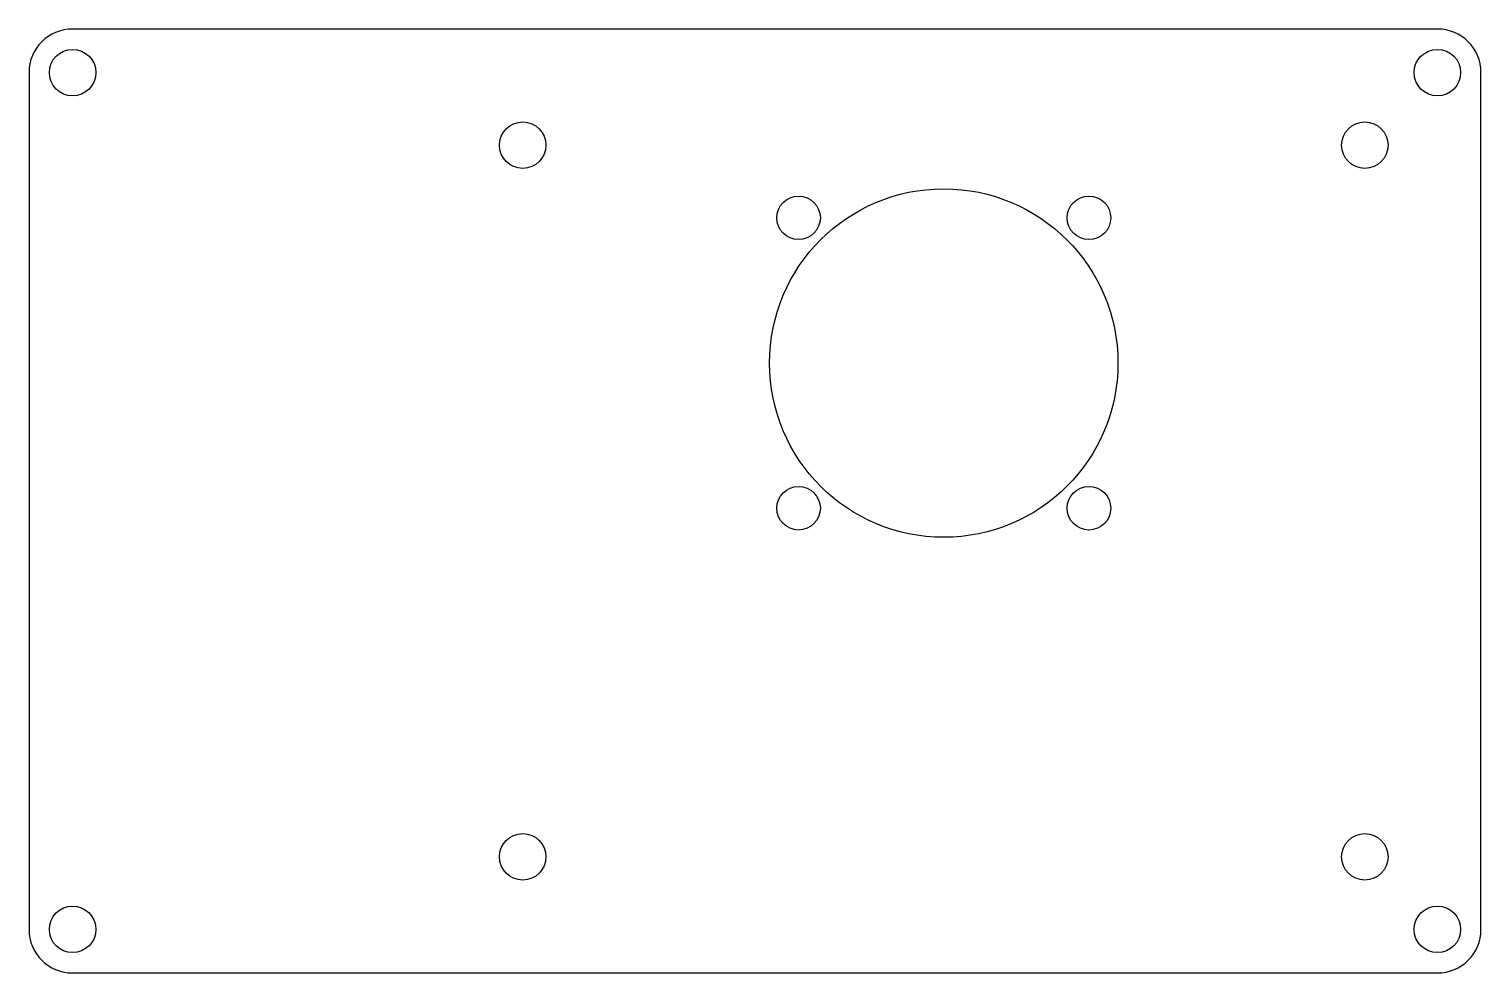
# Model space of a CAD drawing. Header units: millimetres. Extents: x -50 to 50, y -32.5 to 32.5.
import ezdxf

# ---------------------------------------------------------------- set-up
doc = ezdxf.new("R2010")
doc.units = ezdxf.units.MM
doc.layers.get('0').update_dxf_attribs({"linetype": 'CONTINUOUS'})

msp = doc.modelspace()

# ---------------------------------------------------------------- linework, layer by layer
msp.add_lwpolyline([(50, 29.5, 0.41421), (47, 32.5), (-47, 32.5, 0.41421), (-50, 29.5), (-50, -29.5, 0.41421), (-47, -32.5), (47, -32.5, 0.41421), (50, -29.5)], format="xyb", close=True)
for centre, radius in [((-47, 29.5), 1.6), ((47, 29.5), 1.6), ((-16, 24.5), 1.6), ((42, 24.5), 1.6), ((13, 9.5), 12), ((3, 19.5), 1.5), ((23, 19.5), 1.5), ((3, -0.5), 1.5), ((23, -0.5), 1.5), ((-16, -24.5), 1.6), ((42, -24.5), 1.6), ((-47, -29.5), 1.6), ((47, -29.5), 1.6)]:
    msp.add_circle(centre, radius)

doc.saveas('drawing.dxf')
